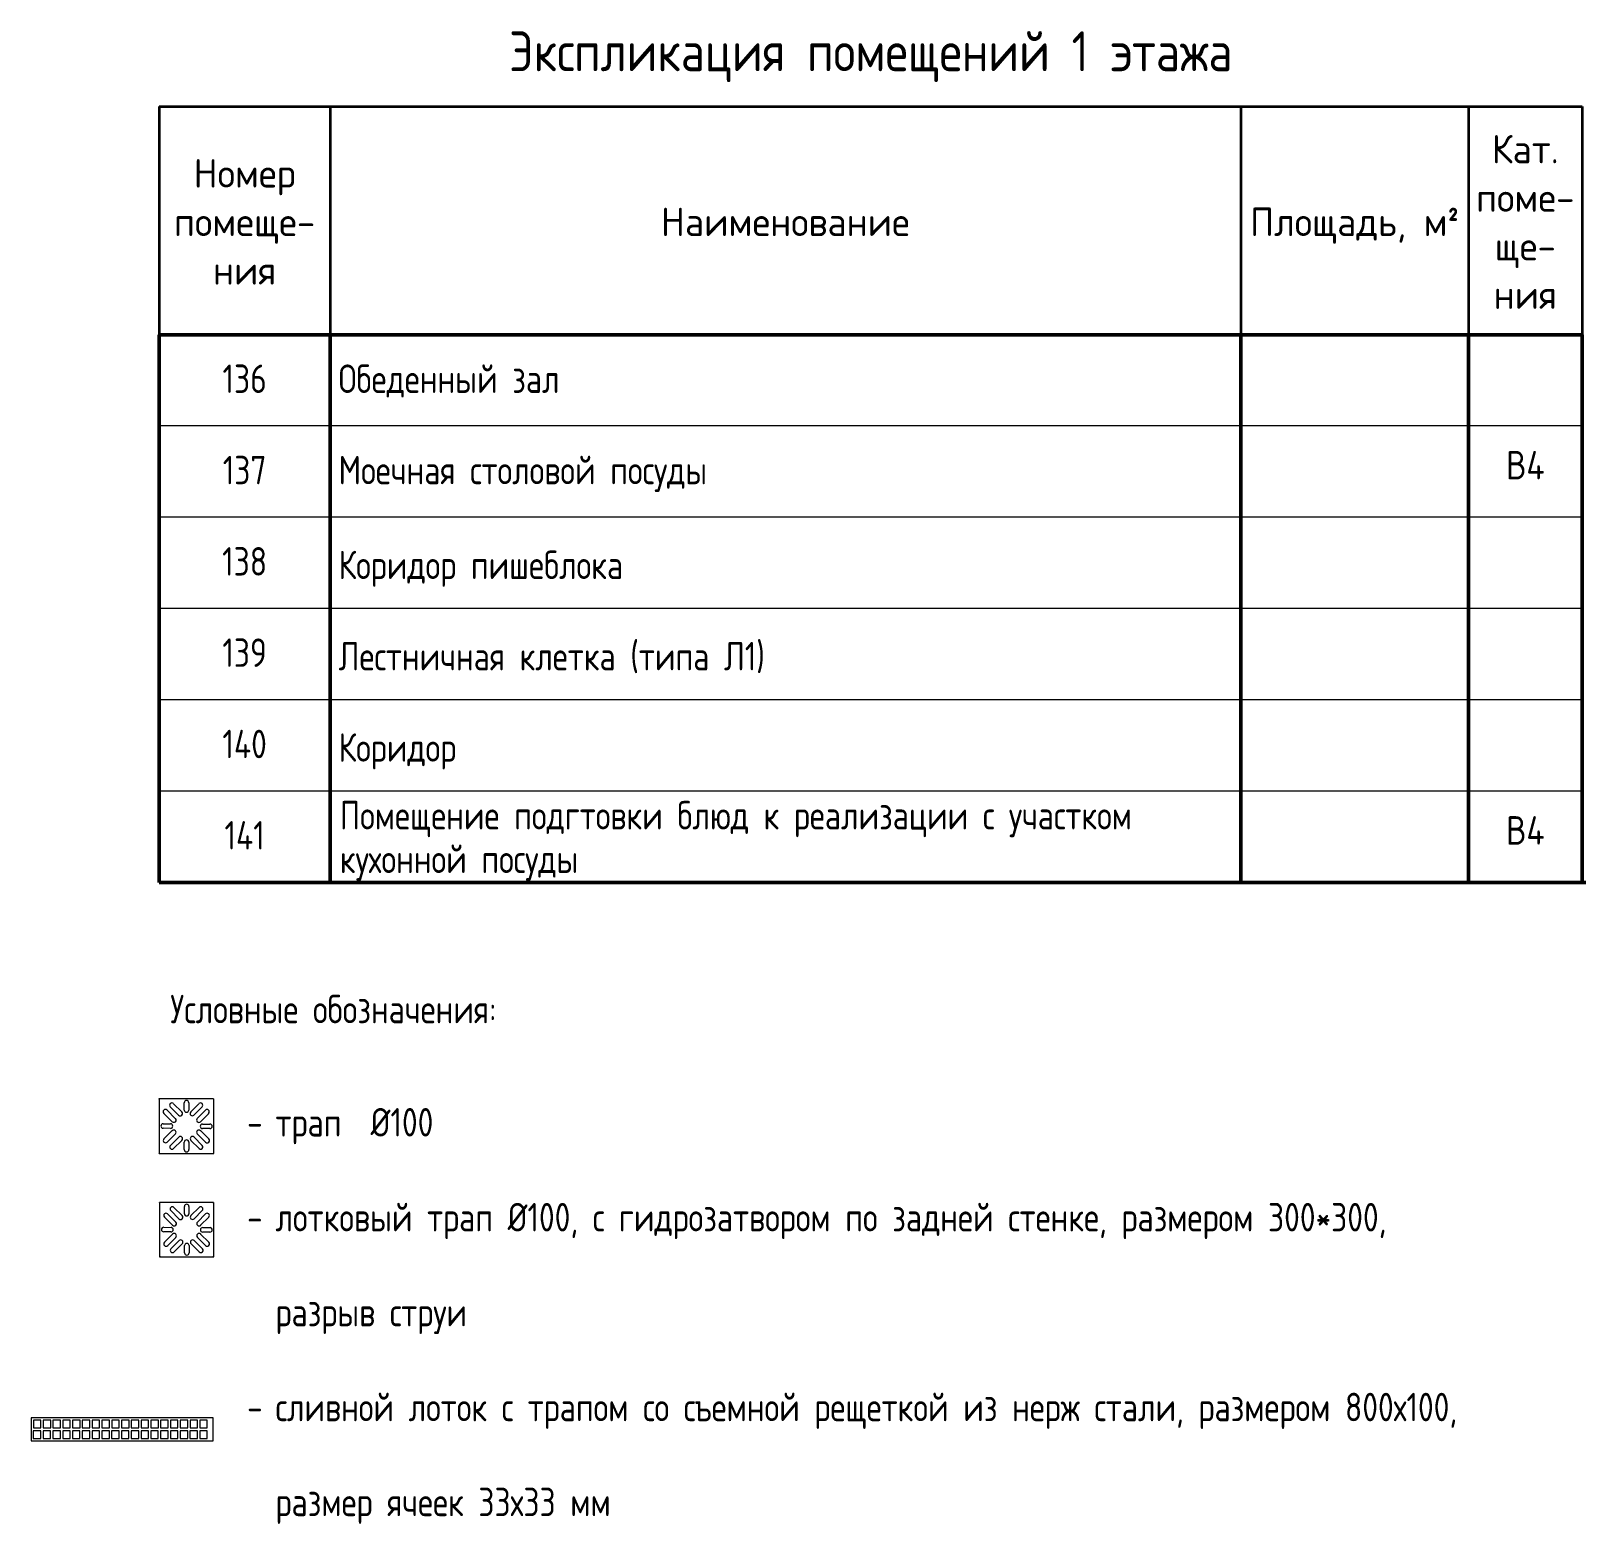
# Model space of a CAD drawing. Header units: millimetres. Extents: x -21010 to 105841, y -18351 to 135084.
# Drawn here: x 60392 to 74050, y 34977 to 48086 of the extents above; entities that cross this region are included whole.
import ezdxf

# ---------------------------------------------------------------- set-up
doc = ezdxf.new("R2010")
doc.units = ezdxf.units.MM
doc.layers.add('Графика', color=7, linetype='Continuous', lineweight=9)
doc.layers.add('ДОНМ_ТХ_(ВК)', color=150, linetype='Continuous', lineweight=20)
doc.layers.add('ТХ ВК Аннотации', color=7, linetype='Continuous', lineweight=20, true_color=0x4c9a9a)
doc.layers.add('ТХ ВК Аннотации_2', color=7, linetype='Continuous', lineweight=20, true_color=0x4c9a9a)
doc.layers.add('ТХ-Вода (ВК)', color=170, linetype='Continuous')
doc.layers.add('ТХ_размеры', color=7, linetype='Continuous')
doc.styles.add('GOST 2.304 type A_3', font='GOST2304A.ttf', dxfattribs={"height": 2.5})
doc.styles.add('GOST Common_3', font='GOST_Common.ttf', dxfattribs={"height": 3.5})
doc.styles.add('GOST Common_4', font='GOST_Common.ttf', dxfattribs={"width": 0.9, "height": 280})
doc.styles.add('ГОСТ 2.304', font='CS_Gost2304.shx')

# ---------------------------------------------------------------- blocks, each defined once
blk = doc.blocks.new('трап')
at = {"layer": 'ТХ ВК Аннотации'}
for p, q in [((34771.5, 62035.5), (34531.5, 62035.5)), ((34532, 62035), (34532, 61795)), ((34595.6, 62013.9), (34631.8, 61977.7)), ((34642.3, 61986), (34642.3, 62018.3)), ((34662.3, 62018.3), (34662.3, 61986)), ((34671, 61977.7), (34707.3, 62013.9)), ((34772, 61795), (34772, 62035)), ((34589.8, 61934.6), (34553.6, 61970.8)), ((34567.2, 61985.5), (34603.4, 61949.3)), ((34617.7, 61963.6), (34581.5, 61999.8)), ((34721.4, 61999.8), (34685.2, 61963.6)), ((34699.5, 61949.3), (34735.7, 61985.5)), ((34750.4, 61970.8), (34714.2, 61934.6)), ((34582.4, 61905.5), (34550, 61905.7)), ((34550.1, 61925.7), (34582.5, 61925.5)), ((34553.6, 61859.2), (34589.8, 61895.4)), ((34604, 61881.3), (34567.7, 61845)), ((34736.2, 61845), (34700, 61881.3)), ((34714.2, 61895.4), (34750.4, 61859.2)), ((34755.6, 61904.3), (34723.2, 61904.5)), ((34723.3, 61924.5), (34755.7, 61924.3)), ((34582, 61830.7), (34618.3, 61867)), ((34632.4, 61852.8), (34596.2, 61816.6)), ((34642.9, 61812.2), (34642.9, 61844.6)), ((34662.9, 61844.6), (34662.9, 61812.2)), ((34707.8, 61816.6), (34671.6, 61852.8)), ((34685.7, 61867), (34722, 61830.7)), ((34532, 61795), (34772, 61795))]:
    blk.add_line(p, q, dxfattribs=at)
for centre, start, end in [((34588.6, 62006.9), 45, 225), ((34652.3, 62018.3), 0, 180), ((34714.3, 62006.9), 315, 135), ((34560.1, 61978.4), 45, 225), ((34596.9, 61941.7), 225, 45), ((34624.8, 61970.6), 225, 45), ((34652.3, 61986), 180, 0), ((34678.1, 61970.6), 135, 315), ((34707.1, 61941.7), 135, 315), ((34742.8, 61978.4), 315, 135), ((34550.1, 61915.7), 89.62193, 269.62193), ((34582.5, 61915.5), 269.62193, 89.62193), ((34596.9, 61888.3), 315, 135), ((34707.1, 61888.3), 45, 225), ((34723.3, 61914.5), 89.62193, 269.62193), ((34755.6, 61914.3), 269.62193, 89.62193), ((34560.7, 61852.1), 135, 315), ((34589.1, 61823.7), 135, 315), ((34625.3, 61859.9), 315, 135), ((34652.9, 61844.6), 0, 180), ((34652.9, 61812.2), 180, 0), ((34678.7, 61859.9), 45, 225), ((34714.9, 61823.7), 225, 45), ((34743.3, 61852.1), 225, 45)]:
    blk.add_arc(centre, 10, start, end, dxfattribs=at)
for points, knots in [([(34533.5, 62033.5), (34533.3, 62033.7), (34533.1, 62033.9), (34532.8, 62034.2), (34532.5, 62034.5), (34532.3, 62034.7), (34532.2, 62034.8), (34532, 62035), (34531.9, 62035.1), (34531.7, 62035.3), (34531.6, 62035.4), (34531.5, 62035.5), (34531.5, 62035.5), (34531.5, 62035.5), (34531.5, 62035.5)], [0, 0, 0, 0, 0.142857, 0.285714, 0.357143, 0.428571, 0.5, 0.571429, 0.642857, 0.714286, 0.785714, 0.857143, 0.928571, 1, 1, 1, 1]), ([(34771.5, 62035.5), (34771.5, 62035.5), (34771.4, 62035.5), (34771.4, 62035.5), (34771.3, 62035.4), (34771.2, 62035.3), (34771.1, 62035.1), (34770.9, 62035), (34770.7, 62034.8), (34770.6, 62034.7), (34770.4, 62034.5), (34770.2, 62034.2), (34769.8, 62033.9), (34769.6, 62033.7), (34769.5, 62033.5)], [0, 0, 0, 0, 0.071429, 0.142857, 0.214286, 0.285714, 0.357143, 0.428571, 0.5, 0.571429, 0.642857, 0.714286, 0.857143, 1, 1, 1, 1]), ([(34532, 61795), (34532, 61795), (34532, 61795), (34532.1, 61795.1), (34532.2, 61795.2), (34532.3, 61795.3), (34532.4, 61795.4), (34532.5, 61795.5), (34532.7, 61795.7), (34532.9, 61795.9), (34533.1, 61796.1), (34533.3, 61796.3), (34533.6, 61796.6), (34533.9, 61796.9), (34534, 61797)], [0, 0, 0, 0, 0.071429, 0.142857, 0.214286, 0.285714, 0.357143, 0.428571, 0.5, 0.571429, 0.642857, 0.714286, 0.857143, 1, 1, 1, 1]), ([(34770, 61797), (34770.1, 61796.9), (34770.4, 61796.6), (34770.7, 61796.3), (34770.9, 61796.1), (34771.1, 61795.9), (34771.3, 61795.7), (34771.5, 61795.5), (34771.6, 61795.4), (34771.7, 61795.3), (34771.8, 61795.2), (34771.9, 61795.1), (34772, 61795), (34772, 61795), (34772, 61795)], [0, 0, 0, 0, 0.142857, 0.285714, 0.357143, 0.428571, 0.5, 0.571429, 0.642857, 0.714286, 0.785714, 0.857143, 0.928571, 1, 1, 1, 1])]:
    blk.add_open_spline(points, degree=3, knots=knots, dxfattribs=at)
blk = doc.blocks.new('трап под посудомойку')
at = {"layer": 'ТХ ВК Аннотации_2', "color": 30}
for p, q in [((298.6, 300), (-0.7, 300)), ((0, 299.3), (0, 0)), ((79.4, 273.1), (124.5, 227.9)), ((137.6, 238.2), (137.6, 278.5)), ((162.5, 278.5), (162.5, 238.2)), ((173.4, 227.9), (218.6, 273.1)), ((299.3, 0), (299.3, 299.3)), ((72.1, 174.1), (26.9, 219.3)), ((43.9, 237.6), (89.1, 192.4)), ((106.9, 210.2), (61.7, 255.4)), ((236.2, 255.4), (191.1, 210.2)), ((208.9, 192.4), (254, 237.6)), ((272.4, 219.3), (227.2, 174.1)), ((62.8, 137.8), (22.5, 138)), ((22.6, 163), (63, 162.7)), ((26.9, 80), (72.1, 125.2)), ((89.8, 107.6), (44.6, 62.4)), ((62.4, 44.6), (107.6, 89.8)), ((191.7, 89.8), (236.9, 44.6)), ((254.7, 62.4), (209.6, 107.6)), ((227.2, 125.2), (272.4, 80)), ((278.8, 136.3), (238.5, 136.6)), ((238.6, 161.6), (279, 161.3)), ((0, 0), (299.3, 0)), ((125.2, 72.1), (80, 26.9)), ((138.3, 21.5), (138.3, 61.8)), ((163.2, 61.8), (163.2, 21.5)), ((219.3, 26.9), (174.1, 72.1))]:
    blk.add_line(p, q, dxfattribs=at)
for centre, start, end in [((70.5, 264.2), 45, 225), ((150, 278.5), 0, 180), ((227.4, 264.2), 315, 135), ((35.1, 228.8), 45, 225), ((80.9, 182.9), 225, 45), ((115.7, 219.1), 225, 45), ((150, 238.2), 180, 0), ((182.2, 219.1), 135, 315), ((218.4, 182.9), 135, 315), ((262.9, 228.8), 315, 135), ((22.5, 150.5), 89.62193, 269.62193), ((62.9, 150.2), 269.62193, 89.62193), ((80.9, 116.4), 315, 135), ((116.4, 80.9), 315, 135), ((182.9, 80.9), 45, 225), ((218.4, 116.4), 45, 225), ((238.5, 149.1), 89.62193, 269.62193), ((278.9, 148.8), 269.62193, 89.62193), ((35.8, 71.2), 135, 315), ((71.2, 35.8), 135, 315), ((150.7, 61.8), 0, 180), ((150.7, 21.5), 180, 0), ((228.1, 35.8), 225, 45), ((263.5, 71.2), 225, 45)]:
    blk.add_arc(centre, 12.5, start, end, dxfattribs=at)
for points, knots in [([(1.8, 297.5), (1.7, 297.7), (1.3, 298), (0.9, 298.4), (0.6, 298.7), (0.4, 298.9), (0.2, 299.1), (0, 299.3), (-0.2, 299.5), (-0.4, 299.7), (-0.5, 299.8), (-0.6, 299.9), (-0.7, 300), (-0.7, 300), (-0.7, 300)], [0, 0, 0, 0, 0.142857, 0.285714, 0.357143, 0.428571, 0.5, 0.571429, 0.642857, 0.714286, 0.785714, 0.857143, 0.928571, 1, 1, 1, 1]), ([(298.6, 300), (298.6, 300), (298.6, 300), (298.6, 299.9), (298.4, 299.8), (298.3, 299.7), (298.1, 299.5), (298, 299.3), (297.8, 299.1), (297.5, 298.9), (297.3, 298.7), (297, 298.4), (296.6, 298), (296.3, 297.7), (296.1, 297.5)], [0, 0, 0, 0, 0.071429, 0.142857, 0.214286, 0.285714, 0.357143, 0.428571, 0.5, 0.571429, 0.642857, 0.714286, 0.857143, 1, 1, 1, 1]), ([(0, 0), (0, 0), (0, 0), (0.1, 0.1), (0.2, 0.2), (0.3, 0.3), (0.5, 0.5), (0.7, 0.7), (0.9, 0.9), (1.1, 1.1), (1.3, 1.3), (1.6, 1.6), (2, 2), (2.3, 2.3), (2.5, 2.5)], [0, 0, 0, 0, 0.071429, 0.142857, 0.214286, 0.285714, 0.357143, 0.428571, 0.5, 0.571429, 0.642857, 0.714286, 0.857143, 1, 1, 1, 1]), ([(296.8, 2.5), (297, 2.3), (297.3, 2), (297.7, 1.6), (298, 1.3), (298.2, 1.1), (298.4, 0.9), (298.6, 0.7), (298.8, 0.5), (299, 0.3), (299.1, 0.2), (299.2, 0.1), (299.3, 0), (299.3, 0), (299.3, 0)], [0, 0, 0, 0, 0.142857, 0.285714, 0.357143, 0.428571, 0.5, 0.571429, 0.642857, 0.714286, 0.785714, 0.857143, 0.928571, 1, 1, 1, 1])]:
    blk.add_open_spline(points, degree=3, knots=knots, dxfattribs=at)
blk = doc.blocks.new('Сливной лоток 800х100')
at = {"color": 0}
for points in [[(-274931.7, 62720.2), (-274131.7, 62720.2), (-274131.7, 62820.2), (-274931.7, 62820.2)], [(-274922, 62730.2), (-274889, 62730.2), (-274889, 62763.2), (-274922, 62763.2)], [(-274921.7, 62777.2), (-274888.7, 62777.2), (-274888.7, 62810.2), (-274921.7, 62810.2)], [(-274879, 62730.2), (-274846, 62730.2), (-274846, 62763.2), (-274879, 62763.2)], [(-274878.7, 62777.2), (-274845.7, 62777.2), (-274845.7, 62810.2), (-274878.7, 62810.2)], [(-274836, 62730.2), (-274803, 62730.2), (-274803, 62763.2), (-274836, 62763.2)], [(-274835.7, 62777.2), (-274802.7, 62777.2), (-274802.7, 62810.2), (-274835.7, 62810.2)], [(-274793, 62730.2), (-274760, 62730.2), (-274760, 62763.2), (-274793, 62763.2)], [(-274792.7, 62777.2), (-274759.7, 62777.2), (-274759.7, 62810.2), (-274792.7, 62810.2)], [(-274750, 62730.2), (-274717, 62730.2), (-274717, 62763.2), (-274750, 62763.2)], [(-274749.7, 62777.2), (-274716.7, 62777.2), (-274716.7, 62810.2), (-274749.7, 62810.2)], [(-274707, 62730.2), (-274674, 62730.2), (-274674, 62763.2), (-274707, 62763.2)], [(-274706.7, 62777.2), (-274673.7, 62777.2), (-274673.7, 62810.2), (-274706.7, 62810.2)], [(-274664, 62730.2), (-274631, 62730.2), (-274631, 62763.2), (-274664, 62763.2)], [(-274663.7, 62777.2), (-274630.7, 62777.2), (-274630.7, 62810.2), (-274663.7, 62810.2)], [(-274621, 62730.2), (-274588, 62730.2), (-274588, 62763.2), (-274621, 62763.2)], [(-274620.7, 62777.2), (-274587.7, 62777.2), (-274587.7, 62810.2), (-274620.7, 62810.2)], [(-274578, 62730.2), (-274545, 62730.2), (-274545, 62763.2), (-274578, 62763.2)], [(-274577.7, 62777.2), (-274544.7, 62777.2), (-274544.7, 62810.2), (-274577.7, 62810.2)], [(-274535, 62730.2), (-274502, 62730.2), (-274502, 62763.2), (-274535, 62763.2)], [(-274534.7, 62777.2), (-274501.7, 62777.2), (-274501.7, 62810.2), (-274534.7, 62810.2)], [(-274492, 62730.2), (-274459, 62730.2), (-274459, 62763.2), (-274492, 62763.2)], [(-274491.7, 62777.2), (-274458.7, 62777.2), (-274458.7, 62810.2), (-274491.7, 62810.2)], [(-274449, 62730.2), (-274416, 62730.2), (-274416, 62763.2), (-274449, 62763.2)], [(-274448.7, 62777.2), (-274415.7, 62777.2), (-274415.7, 62810.2), (-274448.7, 62810.2)], [(-274406, 62730.2), (-274373, 62730.2), (-274373, 62763.2), (-274406, 62763.2)], [(-274405.7, 62777.2), (-274372.7, 62777.2), (-274372.7, 62810.2), (-274405.7, 62810.2)], [(-274363, 62730.2), (-274330, 62730.2), (-274330, 62763.2), (-274363, 62763.2)], [(-274362.7, 62777.2), (-274329.7, 62777.2), (-274329.7, 62810.2), (-274362.7, 62810.2)], [(-274320, 62730.2), (-274287, 62730.2), (-274287, 62763.2), (-274320, 62763.2)], [(-274319.7, 62777.2), (-274286.7, 62777.2), (-274286.7, 62810.2), (-274319.7, 62810.2)], [(-274277, 62730.2), (-274244, 62730.2), (-274244, 62763.2), (-274277, 62763.2)], [(-274276.7, 62777.2), (-274243.7, 62777.2), (-274243.7, 62810.2), (-274276.7, 62810.2)], [(-274234, 62730.2), (-274201, 62730.2), (-274201, 62763.2), (-274234, 62763.2)], [(-274233.7, 62777.2), (-274200.7, 62777.2), (-274200.7, 62810.2), (-274233.7, 62810.2)], [(-274191, 62730.2), (-274158, 62730.2), (-274158, 62763.2), (-274191, 62763.2)], [(-274190.7, 62777.2), (-274157.7, 62777.2), (-274157.7, 62810.2), (-274190.7, 62810.2)]]:
    blk.add_lwpolyline(points, close=True, dxfattribs=at)

msp = doc.modelspace()

# ---------------------------------------------------------------- linework, layer by layer
at = {"layer": 'Графика', "lineweight": 35}
for p, q in [((61517.8, 47425.1), (61517.8, 45420.5)), ((61517.8, 47425.1), (74018.6, 47425.1)), ((63017.8, 47425.1), (63017.8, 45420.5)), ((71017.8, 47425.1), (71017.8, 45420.5)), ((73017.8, 47425.1), (73017.8, 45420.5)), ((74017.8, 47425.1), (74017.8, 45420.5))]:
    msp.add_line(p, q, dxfattribs=at)
at = {"layer": 'Графика', "lineweight": 20}
for p, q in [((74018.6, 47425.1), (74018.6, 45420.5)), ((63017.8, 45420.5), (61517.8, 45420.5)), ((71017.8, 45420.5), (63017.8, 45420.5)), ((73017.8, 45420.5), (71017.8, 45420.5)), ((74017.8, 45420.5), (73017.8, 45420.5))]:
    msp.add_line(p, q, dxfattribs=at)
at = {"layer": 'Графика', "lineweight": 50}
for p, q in [((63017.8, 45420.5), (61517.8, 45420.5)), ((61517.8, 45420.5), (61517.8, 44618.6)), ((71017.8, 45420.5), (63017.8, 45420.5)), ((63017.8, 45420.5), (63017.8, 44618.6)), ((73017.8, 45420.5), (71017.8, 45420.5)), ((71017.8, 45420.5), (71017.8, 44618.6)), ((74017.8, 45420.5), (73017.8, 45420.5)), ((73017.8, 45420.5), (73017.8, 44618.6)), ((74017.8, 45420.5), (74017.8, 44618.6)), ((61517.8, 44618.6), (61517.8, 43816.8)), ((63017.8, 44618.6), (63017.8, 43816.8)), ((71017.8, 44618.6), (71017.8, 43816.8)), ((73017.8, 44618.6), (73017.8, 43816.8)), ((74017.8, 44618.6), (74017.8, 43816.8)), ((61517.8, 43816.8), (61517.8, 43014.9)), ((63017.8, 43816.8), (63017.8, 43014.9)), ((71017.8, 43816.8), (71017.8, 43014.9)), ((73017.8, 43816.8), (73017.8, 43014.9)), ((74017.8, 43816.8), (74017.8, 43014.9)), ((61517.8, 43014.9), (61517.8, 42213.1)), ((63017.8, 43014.9), (63017.8, 42213.1)), ((71017.8, 43014.9), (71017.8, 42213.1)), ((73017.8, 43014.9), (73017.8, 42213.1)), ((74017.8, 43014.9), (74017.8, 42213.1)), ((61517.8, 42213.1), (61517.8, 40609.4)), ((63017.8, 42213.1), (63017.8, 40609.4)), ((71017.8, 42213.1), (71017.8, 40609.4)), ((73017.8, 42213.1), (73017.8, 40609.4)), ((74017.8, 42213.1), (74017.8, 40609.4)), ((74050.3, 40609.4), (61517.8, 40609.4))]:
    msp.add_line(p, q, dxfattribs=at)
at = {"layer": 'Графика', "lineweight": 13}
for p, q in [((63017.8, 44618.6), (61517.8, 44618.6)), ((71017.8, 44618.6), (63017.8, 44618.6)), ((73017.8, 44618.6), (71017.8, 44618.6)), ((74017.8, 44618.6), (73017.8, 44618.6)), ((63017.8, 43816.8), (61517.8, 43816.8)), ((71017.8, 43816.8), (63017.8, 43816.8)), ((73017.8, 43816.8), (71017.8, 43816.8)), ((74017.8, 43816.8), (73017.8, 43816.8)), ((63017.8, 43014.9), (61517.8, 43014.9)), ((71017.8, 43014.9), (63017.8, 43014.9)), ((73017.8, 43014.9), (71017.8, 43014.9)), ((74017.8, 43014.9), (73017.8, 43014.9)), ((63017.8, 42213.1), (61517.8, 42213.1)), ((71017.8, 42213.1), (63017.8, 42213.1)), ((73017.8, 42213.1), (71017.8, 42213.1)), ((74017.8, 42213.1), (73017.8, 42213.1)), ((63017.8, 41411.3), (61517.8, 41411.3)), ((71017.8, 41411.3), (63017.8, 41411.3)), ((73017.8, 41411.3), (71017.8, 41411.3)), ((74017.8, 41411.3), (73017.8, 41411.3))]:
    msp.add_line(p, q, dxfattribs=at)

# ---------------------------------------------------------------- block references
at = {"layer": 'ДОНМ_ТХ_(ВК)', "xscale": 2, "yscale": 2, "zscale": 2}
msp.add_blockref('Сливной лоток 800х100', (610255.5, -89733.3), dxfattribs=at)
at = {"layer": 'ТХ ВК Аннотации_2', "xscale": 1.586666666666501, "yscale": 1.586666666666501, "zscale": 1.586666666666501}
msp.add_blockref('трап под посудомойку', (61521.1, 37322.9), dxfattribs=at)
at = {"layer": 'ТХ-Вода (ВК)', "color": 0, "xscale": 2, "yscale": 2, "zscale": 2}
msp.add_blockref('трап', (-7548, -85360.4), dxfattribs=at)

# ---------------------------------------------------------------- texts
at = {"layer": 'Графика'}
for s, insert, char_height, width, attachment_point, line_spacing_factor, style in [('Экспликация помещений 1 этажа', (67768.2, 48084.1), 350, 7640.414, 2, 1.022761, 'GOST Common_4'), ('Кат.\\Pпоме-\\Pще-\\Pния', (73517.8, 47175.6), 250, 962.447, 2, 1.022761, 'GOST Common_3'), ('Номер\\Pпомеще-\\Pния', (62267.8, 46962.5), 250, 1418.025, 2, 1.022761, 'GOST Common_3'), ('Наименование', (67017.8, 46536.4), 250, 2353.318, 2, 1.022761, 'GOST Common_3'), ('Площадь, м\\fGOST Common|b0|i0|c238|p34|;\\W.9;²', (72017.8, 46536.4), 250, 2009.372, 2, 1.022761, 'GOST Common_3'), ('136', (62267.8, 45158.5), 250, 509.601, 2, 0.919238, 'GOST 2.304 type A_3'), ('Обеденный зал ', (63092.8, 45158.5), 250, 3946.374, 1, 0.919238, 'GOST 2.304 type A_3'), ('{\\W0.9;В4}', (73517.8, 44399.5), 250, 184.042, 2, 1.022761, 'GOST Common_3'), ('137', (62267.8, 44356.6), 250, 488.368, 2, 0.919238, 'GOST 2.304 type A_3'), ('Моечная столовой посуды', (63092.8, 44356.6), 250, 7847.231, 1, 0.919238, 'GOST 2.304 type A_3'), ('138', (62267.8, 43554.8), 250, 509.601, 2, 0.919238, 'GOST 2.304 type A_3'), ('Коридор пишеблока ', (63092.8, 43524.1), 250, 6168.289, 1, 0.919238, 'GOST 2.304 type A_3'), ('139', (62267.8, 42752.9), 250, 509.601, 2, 0.919238, 'GOST 2.304 type A_3'), ('Лестничная клетка (типа Л1)', (63092.8, 42722.3), 250, 6168.289, 1, 0.919238, 'GOST 2.304 type A_3'), ('140', (62267.8, 41951.1), 250, 509.601, 2, 0.919238, 'GOST 2.304 type A_3'), ('Коридор ', (63092.8, 41920.5), 250, 6168.289, 1, 0.919238, 'GOST 2.304 type A_3'), ('Помещение подгтовки блюд к реализации с участком кухонной посуды', (63104, 41325.3), 250, 8072.516, 1, 0.919238, 'GOST 2.304 type A_3'), ('141', (62267.8, 41149.3), 250, 509.601, 2, 0.919238, 'GOST 2.304 type A_3'), ('{\\W0.9;В4}', (73517.8, 41192.2), 250, 184.042, 2, 1.022761, 'GOST Common_3')]:
    msp.add_mtext(s, dxfattribs=dict(at, insert=insert, char_height=char_height, width=width, attachment_point=attachment_point, line_spacing_factor=line_spacing_factor, style=style))
at = {"layer": 'ТХ_размеры', "ltscale": 100, "char_height": 250, "attachment_point": 1, "line_spacing_factor": 2, "style": 'ГОСТ 2.304'}
for s, width, insert in [('\\pxa0.25;Условные обозначения:', 16884.964, (61614.7, 39623.2)), ('\\pxi-1,l4,a0.25,t4;-^Iтрап  Ø100\\P-^Iлотковый трап Ø100, с гидрозатвором по задней стенке, размером 300*300, разрыв струи\\P-^Iсливной лоток с трапом со съемной рещеткой из нерж стали, размером 800х100, размер ячеек 33х33 мм', 11448.233, (61539, 38629))]:
    msp.add_mtext_dynamic_manual_height_columns(s, width=width, gutter_width=25, heights=[0], dxfattribs=dict(at, insert=insert))

doc.saveas('drawing.dxf')
